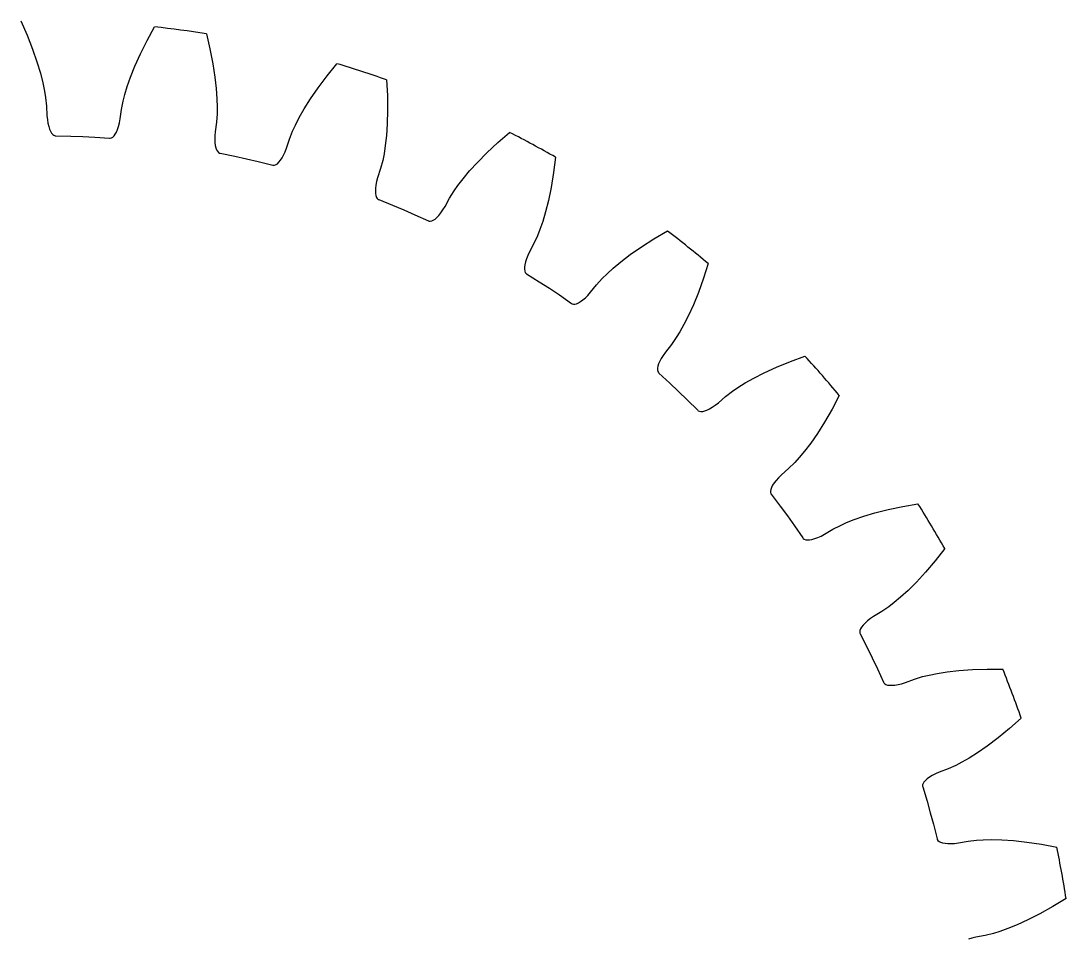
# Model space of a CAD drawing. Extents: x -18.5 to 18.5, y -18.5 to 18.5.
# Drawn here: x -0.36 to 18.28, y 2.12 to 18.5 of the extents above; entities that cross this region are included whole.
import ezdxf

# ---------------------------------------------------------------- set-up
doc = ezdxf.new("R2010")
doc.units = 0

msp = doc.modelspace()

# ---------------------------------------------------------------- linework, layer by layer
at = {"layer": 'layer0'}
for p, q in [((-0.365, 18.496), (-0.254, 18.244)), ((1.888, 18.147), (2.021, 18.389)), ((-0.254, 18.244), (-0.156, 17.994)), ((1.768, 17.908), (1.888, 18.147)), ((2.944, 18.264), (3.008, 17.996)), ((-0.156, 17.994), (-0.078, 17.767)), ((1.67, 17.689), (1.768, 17.908)), ((3.008, 17.996), (3.06, 17.733)), ((-0.078, 17.767), (-0.018, 17.567)), ((3.06, 17.733), (3.096, 17.495)), ((5.098, 17.519), (5.272, 17.733)), ((-0.018, 17.567), (0.026, 17.393)), ((1.593, 17.495), (1.67, 17.689)), ((0.026, 17.393), (0.057, 17.246)), ((1.533, 17.326), (1.593, 17.495)), ((3.096, 17.495), (3.119, 17.288)), ((4.937, 17.304), (5.098, 17.519)), ((6.158, 17.445), (6.173, 17.169)), ((0.057, 17.246), (0.077, 17.128)), ((1.459, 17.066), (1.489, 17.181)), ((1.489, 17.181), (1.533, 17.326)), ((3.119, 17.288), (3.131, 17.109)), ((4.801, 17.106), (4.937, 17.304)), ((6.173, 17.169), (6.177, 16.902)), ((0.077, 17.128), (0.093, 16.977)), ((0.093, 16.977), (0.1, 16.807)), ((1.43, 16.917), (1.459, 17.066)), ((3.131, 17.109), (3.135, 16.958)), ((4.691, 16.93), (4.801, 17.106)), ((0.1, 16.807), (0.108, 16.735)), ((1.407, 16.748), (1.43, 16.917)), ((3.134, 16.839), (3.123, 16.688)), ((3.135, 16.958), (3.134, 16.839)), ((4.602, 16.773), (4.691, 16.93)), ((6.177, 16.902), (6.17, 16.661)), ((0.108, 16.735), (0.118, 16.672)), ((0.118, 16.672), (0.132, 16.616)), ((0.132, 16.616), (0.147, 16.568)), ((1.358, 16.561), (1.377, 16.615)), ((1.377, 16.615), (1.393, 16.678)), ((1.393, 16.678), (1.407, 16.748)), ((3.123, 16.688), (3.099, 16.519)), ((4.483, 16.531), (4.533, 16.639)), ((4.533, 16.639), (4.602, 16.773)), ((6.17, 16.661), (6.156, 16.454)), ((0.147, 16.568), (0.164, 16.528)), ((0.164, 16.528), (0.183, 16.496)), ((0.183, 16.496), (0.204, 16.472)), ((0.204, 16.472), (0.225, 16.456)), ((0.225, 16.456), (0.246, 16.449)), ((0.246, 16.449), (0.257, 16.448)), ((0.257, 16.448), (0.523, 16.442)), ((0.523, 16.442), (0.738, 16.433)), ((0.738, 16.433), (0.953, 16.422)), ((0.953, 16.422), (1.218, 16.405)), ((1.229, 16.405), (1.251, 16.41)), ((1.251, 16.41), (1.274, 16.424)), ((1.274, 16.424), (1.296, 16.446)), ((1.296, 16.446), (1.318, 16.476)), ((1.318, 16.476), (1.339, 16.515)), ((1.339, 16.515), (1.358, 16.561)), ((3.094, 16.447), (3.093, 16.383)), ((3.099, 16.519), (3.094, 16.447)), ((4.427, 16.39), (4.483, 16.531)), ((6.156, 16.454), (6.136, 16.275)), ((8.144, 16.327), (8.354, 16.506)), ((1.218, 16.405), (1.229, 16.405)), ((3.093, 16.383), (3.096, 16.325)), ((3.096, 16.325), (3.103, 16.276)), ((3.103, 16.276), (3.113, 16.233)), ((3.113, 16.233), (3.126, 16.198)), ((4.349, 16.161), (4.375, 16.228)), ((4.375, 16.228), (4.427, 16.39)), ((6.136, 16.275), (6.113, 16.126)), ((7.948, 16.145), (8.144, 16.327)), ((3.126, 16.198), (3.142, 16.171)), ((3.142, 16.171), (3.16, 16.152)), ((3.16, 16.152), (3.18, 16.14)), ((3.18, 16.14), (3.19, 16.138)), ((3.19, 16.138), (3.45, 16.084)), ((3.45, 16.084), (3.66, 16.038)), ((3.66, 16.038), (3.87, 15.988)), ((4.266, 16.01), (4.294, 16.052)), ((4.294, 16.052), (4.321, 16.102)), ((4.321, 16.102), (4.349, 16.161)), ((6.113, 16.126), (6.09, 16.009)), ((7.779, 15.974), (7.948, 16.145)), ((9.174, 16.065), (9.139, 15.791)), ((3.87, 15.988), (4.128, 15.924)), ((4.128, 15.924), (4.138, 15.922)), ((4.138, 15.922), (4.161, 15.923)), ((4.161, 15.923), (4.186, 15.933)), ((4.186, 15.933), (4.212, 15.95)), ((4.212, 15.95), (4.239, 15.976)), ((4.239, 15.976), (4.266, 16.01)), ((6.052, 15.862), (5.999, 15.7)), ((6.09, 16.009), (6.052, 15.862)), ((7.638, 15.82), (7.779, 15.974)), ((5.999, 15.7), (5.981, 15.63)), ((7.431, 15.563), (7.523, 15.682)), ((7.523, 15.682), (7.638, 15.82)), ((9.139, 15.791), (9.096, 15.527)), ((5.962, 15.51), (5.959, 15.46)), ((5.969, 15.567), (5.962, 15.51)), ((5.981, 15.63), (5.969, 15.567)), ((7.363, 15.465), (7.431, 15.563)), ((9.096, 15.527), (9.046, 15.292)), ((5.959, 15.46), (5.961, 15.416)), ((5.961, 15.416), (5.968, 15.38)), ((5.968, 15.38), (5.979, 15.35)), ((5.979, 15.35), (5.993, 15.328)), ((5.993, 15.328), (6.01, 15.313)), ((6.01, 15.313), (6.02, 15.309)), ((6.02, 15.309), (6.267, 15.21)), ((7.202, 15.186), (7.283, 15.336)), ((7.283, 15.336), (7.363, 15.465)), ((9.046, 15.292), (8.995, 15.09)), ((6.267, 15.21), (6.465, 15.126)), ((6.465, 15.126), (6.663, 15.04)), ((7.127, 15.072), (7.164, 15.125)), ((7.164, 15.125), (7.202, 15.186)), ((6.663, 15.04), (6.905, 14.931)), ((6.905, 14.931), (6.915, 14.927)), ((6.915, 14.927), (6.938, 14.924)), ((6.938, 14.924), (6.964, 14.929)), ((6.964, 14.929), (6.992, 14.942)), ((6.992, 14.942), (7.023, 14.963)), ((7.023, 14.963), (7.056, 14.991)), ((7.056, 14.991), (7.091, 15.028)), ((7.091, 15.028), (7.127, 15.072)), ((8.943, 14.918), (8.894, 14.775)), ((8.995, 15.09), (8.943, 14.918)), ((8.894, 14.775), (8.851, 14.665)), ((10.928, 14.61), (11.167, 14.75)), ((8.851, 14.665), (8.787, 14.527)), ((10.703, 14.466), (10.928, 14.61)), ((8.706, 14.377), (8.676, 14.311)), ((8.787, 14.527), (8.706, 14.377)), ((10.506, 14.328), (10.703, 14.466)), ((8.635, 14.197), (8.624, 14.147)), ((8.652, 14.251), (8.635, 14.197)), ((8.676, 14.311), (8.652, 14.251)), ((10.202, 14.087), (10.34, 14.202)), ((10.34, 14.202), (10.506, 14.328)), ((8.624, 14.147), (8.618, 14.104)), ((8.618, 14.104), (8.618, 14.067)), ((8.618, 14.067), (8.623, 14.036)), ((8.623, 14.036), (8.633, 14.012)), ((8.633, 14.012), (8.648, 13.994)), ((8.648, 13.994), (8.657, 13.988)), ((8.657, 13.988), (8.882, 13.846)), ((10.006, 13.902), (10.091, 13.986)), ((10.091, 13.986), (10.202, 14.087)), ((11.895, 14.169), (11.812, 13.906)), ((8.882, 13.846), (9.062, 13.729)), ((9.904, 13.789), (10.006, 13.902)), ((11.812, 13.906), (11.722, 13.654)), ((9.062, 13.729), (9.241, 13.609)), ((9.75, 13.602), (9.798, 13.656)), ((9.798, 13.656), (9.904, 13.789)), ((11.722, 13.654), (11.631, 13.431)), ((9.241, 13.609), (9.46, 13.458)), ((9.46, 13.458), (9.469, 13.452)), ((9.469, 13.452), (9.491, 13.446)), ((9.491, 13.446), (9.517, 13.446)), ((9.517, 13.446), (9.548, 13.453)), ((9.548, 13.453), (9.582, 13.468)), ((9.582, 13.468), (9.62, 13.49)), ((9.62, 13.49), (9.66, 13.52)), ((9.66, 13.52), (9.704, 13.557)), ((9.704, 13.557), (9.75, 13.602)), ((11.631, 13.431), (11.545, 13.241)), ((11.545, 13.241), (11.463, 13.081)), ((11.463, 13.081), (11.39, 12.95)), ((11.39, 12.95), (11.327, 12.849)), ((11.24, 12.724), (11.133, 12.591)), ((11.327, 12.849), (11.24, 12.724)), ((11.092, 12.532), (11.058, 12.477)), ((11.133, 12.591), (11.092, 12.532)), ((13.362, 12.424), (13.621, 12.519)), ((10.998, 12.339), (10.992, 12.302)), ((11.011, 12.38), (10.998, 12.339)), ((11.031, 12.427), (11.011, 12.38)), ((11.058, 12.477), (11.031, 12.427)), ((12.896, 12.222), (13.114, 12.323)), ((13.114, 12.323), (13.362, 12.424)), ((10.992, 12.302), (10.991, 12.271)), ((10.991, 12.271), (10.997, 12.245)), ((10.997, 12.245), (11.008, 12.225)), ((11.008, 12.225), (11.016, 12.217)), ((11.016, 12.217), (11.212, 12.038)), ((12.554, 12.039), (12.71, 12.127)), ((12.71, 12.127), (12.896, 12.222)), ((11.212, 12.038), (11.368, 11.89)), ((12.327, 11.892), (12.426, 11.959)), ((12.426, 11.959), (12.554, 12.039)), ((11.368, 11.89), (11.523, 11.74)), ((12.079, 11.687), (12.207, 11.799)), ((12.207, 11.799), (12.327, 11.892)), ((14.234, 11.817), (14.105, 11.573)), ((11.523, 11.74), (11.711, 11.553)), ((11.874, 11.556), (11.919, 11.578)), ((11.919, 11.578), (11.969, 11.607)), ((11.969, 11.607), (12.022, 11.643)), ((12.022, 11.643), (12.079, 11.687)), ((14.105, 11.573), (13.971, 11.341)), ((11.711, 11.553), (11.719, 11.545)), ((11.719, 11.545), (11.739, 11.535)), ((11.739, 11.535), (11.765, 11.531)), ((11.765, 11.531), (11.797, 11.532)), ((11.797, 11.532), (11.833, 11.541)), ((11.833, 11.541), (11.874, 11.556)), ((13.971, 11.341), (13.843, 11.138)), ((13.843, 11.138), (13.724, 10.967)), ((13.615, 10.824), (13.519, 10.708)), ((13.724, 10.967), (13.615, 10.824)), ((13.519, 10.708), (13.439, 10.62)), ((13.331, 10.513), (13.202, 10.401)), ((13.439, 10.62), (13.331, 10.513)), ((13.073, 10.257), (13.045, 10.215)), ((13.108, 10.302), (13.073, 10.257)), ((13.151, 10.35), (13.108, 10.302)), ((13.202, 10.401), (13.151, 10.35)), ((13.012, 10.142), (13.005, 10.111)), ((13.005, 10.111), (13.006, 10.085)), ((13.006, 10.085), (13.014, 10.063)), ((13.025, 10.177), (13.012, 10.142)), ((13.045, 10.215), (13.025, 10.177)), ((13.014, 10.063), (13.02, 10.054)), ((13.02, 10.054), (13.181, 9.842)), ((15.365, 9.839), (15.638, 9.885)), ((13.181, 9.842), (13.308, 9.669)), ((14.671, 9.663), (14.871, 9.723)), ((14.871, 9.723), (15.104, 9.783)), ((15.104, 9.783), (15.365, 9.839)), ((13.308, 9.669), (13.434, 9.494)), ((14.253, 9.5), (14.361, 9.548)), ((14.361, 9.548), (14.502, 9.604)), ((14.502, 9.604), (14.671, 9.663)), ((13.434, 9.494), (13.585, 9.276)), ((13.908, 9.309), (13.972, 9.342)), ((13.972, 9.342), (14.118, 9.43)), ((14.118, 9.43), (14.253, 9.5)), ((13.585, 9.276), (13.592, 9.267)), ((13.592, 9.267), (13.61, 9.253)), ((13.61, 9.253), (13.635, 9.244)), ((13.635, 9.244), (13.666, 9.241)), ((13.666, 9.241), (13.703, 9.242)), ((13.703, 9.242), (13.746, 9.25)), ((13.746, 9.25), (13.795, 9.263)), ((13.795, 9.263), (13.849, 9.283)), ((13.849, 9.283), (13.908, 9.309)), ((16.115, 9.086), (15.945, 8.868)), ((15.945, 8.868), (15.772, 8.664)), ((15.772, 8.664), (15.609, 8.488)), ((15.609, 8.488), (15.461, 8.34)), ((15.329, 8.219), (15.214, 8.122)), ((15.461, 8.34), (15.329, 8.219)), ((15.119, 8.049), (14.994, 7.963)), ((15.214, 8.122), (15.119, 8.049)), ((14.788, 7.836), (14.737, 7.796)), ((14.847, 7.876), (14.788, 7.836)), ((14.994, 7.963), (14.847, 7.876)), ((14.613, 7.656), (14.602, 7.626)), ((14.632, 7.687), (14.613, 7.656)), ((14.659, 7.722), (14.632, 7.687)), ((14.694, 7.758), (14.659, 7.722)), ((14.737, 7.796), (14.694, 7.758)), ((14.602, 7.626), (14.598, 7.6)), ((14.598, 7.6), (14.602, 7.578)), ((14.602, 7.578), (14.606, 7.568)), ((14.606, 7.568), (14.726, 7.331)), ((14.726, 7.331), (14.821, 7.137)), ((14.821, 7.137), (14.913, 6.943)), ((14.913, 6.943), (15.023, 6.701)), ((16.161, 6.888), (16.368, 6.912)), ((16.368, 6.912), (16.608, 6.929)), ((16.608, 6.929), (16.875, 6.937)), ((16.875, 6.937), (17.151, 6.934)), ((15.415, 6.697), (15.575, 6.758)), ((15.575, 6.758), (15.72, 6.802)), ((15.72, 6.802), (15.836, 6.83)), ((15.836, 6.83), (15.983, 6.86)), ((15.983, 6.86), (16.161, 6.888)), ((15.023, 6.701), (15.028, 6.691)), ((15.028, 6.691), (15.044, 6.674)), ((15.044, 6.674), (15.067, 6.661)), ((15.067, 6.661), (15.097, 6.652)), ((15.097, 6.652), (15.133, 6.647)), ((15.133, 6.647), (15.177, 6.647)), ((15.177, 6.647), (15.227, 6.651)), ((15.227, 6.651), (15.284, 6.661)), ((15.284, 6.661), (15.346, 6.676)), ((15.346, 6.676), (15.415, 6.697)), ((17.478, 6.063), (17.272, 5.879)), ((17.272, 5.879), (17.066, 5.709)), ((17.066, 5.709), (16.874, 5.564)), ((16.702, 5.446), (16.55, 5.35)), ((16.874, 5.564), (16.702, 5.446)), ((16.419, 5.275), (16.314, 5.22)), ((16.55, 5.35), (16.419, 5.275)), ((15.892, 5.039), (15.843, 5.01)), ((15.95, 5.069), (15.892, 5.039)), ((16.015, 5.099), (15.95, 5.069)), ((16.175, 5.158), (16.015, 5.099)), ((16.314, 5.22), (16.175, 5.158)), ((15.729, 4.897), (15.72, 4.872)), ((15.72, 4.872), (15.72, 4.849)), ((15.72, 4.849), (15.723, 4.838)), ((15.745, 4.923), (15.729, 4.897)), ((15.77, 4.951), (15.745, 4.923)), ((15.803, 4.98), (15.77, 4.951)), ((15.843, 5.01), (15.803, 4.98)), ((15.723, 4.838), (15.799, 4.583)), ((15.799, 4.583), (15.857, 4.376)), ((15.857, 4.376), (15.913, 4.169)), ((15.913, 4.169), (15.978, 3.911)), ((15.978, 3.911), (15.982, 3.9)), ((15.982, 3.9), (15.994, 3.881)), ((15.994, 3.881), (16.014, 3.864)), ((16.014, 3.864), (16.042, 3.849)), ((16.042, 3.849), (16.077, 3.838)), ((16.077, 3.838), (16.12, 3.83)), ((16.12, 3.83), (16.17, 3.826)), ((16.17, 3.826), (16.227, 3.825)), ((16.227, 3.825), (16.292, 3.829)), ((16.292, 3.829), (16.363, 3.837)), ((16.363, 3.837), (16.531, 3.868)), ((16.531, 3.868), (16.682, 3.886)), ((16.682, 3.886), (16.801, 3.893)), ((16.801, 3.893), (16.951, 3.896)), ((16.951, 3.896), (17.131, 3.892)), ((17.131, 3.892), (17.339, 3.878)), ((17.339, 3.878), (17.578, 3.852)), ((17.578, 3.852), (17.843, 3.812)), ((17.843, 3.812), (18.114, 3.76)), ((18.28, 2.844), (18.044, 2.7)), ((18.044, 2.7), (17.811, 2.57)), ((17.596, 2.462), (17.406, 2.376)), ((17.811, 2.57), (17.596, 2.462)), ((17.097, 2.258), (16.984, 2.223)), ((17.239, 2.309), (17.097, 2.258)), ((17.406, 2.376), (17.239, 2.309)), ((16.598, 2.14), (16.537, 2.121)), ((16.668, 2.157), (16.598, 2.14)), ((16.836, 2.187), (16.668, 2.157)), ((16.984, 2.223), (16.836, 2.187))]:
    msp.add_line(p, q, dxfattribs=at)
for start, end in [(80.8439, 83.7275), (70.5582, 73.4418), (60.2725, 63.1561), (49.9868, 52.8704), (39.701, 42.5847), (29.4153, 32.299), (19.1296, 22.0132), (8.8439, 11.7275)]:
    msp.add_arc((0, 0), 18.5, start, end, dxfattribs=at)
at = {"layer": 'layer1'}
for p, q in [((-0.365, 18.496), (-0.254, 18.244)), ((1.888, 18.147), (2.021, 18.389)), ((-0.254, 18.244), (-0.156, 17.994)), ((1.768, 17.908), (1.888, 18.147)), ((2.944, 18.264), (3.008, 17.996)), ((-0.156, 17.994), (-0.078, 17.767)), ((1.67, 17.689), (1.768, 17.908)), ((3.008, 17.996), (3.06, 17.733)), ((-0.078, 17.767), (-0.018, 17.567)), ((3.06, 17.733), (3.096, 17.495)), ((5.098, 17.519), (5.272, 17.733)), ((-0.018, 17.567), (0.026, 17.393)), ((1.593, 17.495), (1.67, 17.689)), ((0.026, 17.393), (0.057, 17.246)), ((1.533, 17.326), (1.593, 17.495)), ((3.096, 17.495), (3.119, 17.288)), ((4.937, 17.304), (5.098, 17.519)), ((6.158, 17.445), (6.173, 17.169)), ((0.057, 17.246), (0.077, 17.128)), ((1.459, 17.066), (1.489, 17.181)), ((1.489, 17.181), (1.533, 17.326)), ((3.119, 17.288), (3.131, 17.109)), ((4.801, 17.106), (4.937, 17.304)), ((6.173, 17.169), (6.177, 16.902)), ((0.077, 17.128), (0.093, 16.977)), ((0.093, 16.977), (0.1, 16.807)), ((1.43, 16.917), (1.459, 17.066)), ((3.131, 17.109), (3.135, 16.958)), ((4.691, 16.93), (4.801, 17.106)), ((0.1, 16.807), (0.108, 16.735)), ((1.407, 16.748), (1.43, 16.917)), ((3.134, 16.839), (3.123, 16.688)), ((3.135, 16.958), (3.134, 16.839)), ((4.602, 16.773), (4.691, 16.93)), ((6.177, 16.902), (6.17, 16.661)), ((0.108, 16.735), (0.118, 16.672)), ((0.118, 16.672), (0.132, 16.616)), ((0.132, 16.616), (0.147, 16.568)), ((1.358, 16.561), (1.377, 16.615)), ((1.377, 16.615), (1.393, 16.678)), ((1.393, 16.678), (1.407, 16.748)), ((3.123, 16.688), (3.099, 16.519)), ((4.483, 16.531), (4.533, 16.639)), ((4.533, 16.639), (4.602, 16.773)), ((6.17, 16.661), (6.156, 16.454)), ((0.147, 16.568), (0.164, 16.528)), ((0.164, 16.528), (0.183, 16.496)), ((0.183, 16.496), (0.204, 16.472)), ((0.204, 16.472), (0.225, 16.456)), ((0.225, 16.456), (0.246, 16.449)), ((0.246, 16.449), (0.257, 16.448)), ((0.257, 16.448), (0.523, 16.442)), ((0.523, 16.442), (0.738, 16.433)), ((0.738, 16.433), (0.953, 16.422)), ((0.953, 16.422), (1.218, 16.405)), ((1.229, 16.405), (1.251, 16.41)), ((1.251, 16.41), (1.274, 16.424)), ((1.274, 16.424), (1.296, 16.446)), ((1.296, 16.446), (1.318, 16.476)), ((1.318, 16.476), (1.339, 16.515)), ((1.339, 16.515), (1.358, 16.561)), ((3.094, 16.447), (3.093, 16.383)), ((3.099, 16.519), (3.094, 16.447)), ((4.427, 16.39), (4.483, 16.531)), ((6.156, 16.454), (6.136, 16.275)), ((8.144, 16.327), (8.354, 16.506)), ((1.218, 16.405), (1.229, 16.405)), ((3.093, 16.383), (3.096, 16.325)), ((3.096, 16.325), (3.103, 16.276)), ((3.103, 16.276), (3.113, 16.233)), ((3.113, 16.233), (3.126, 16.198)), ((4.349, 16.161), (4.375, 16.228)), ((4.375, 16.228), (4.427, 16.39)), ((6.136, 16.275), (6.113, 16.126)), ((7.948, 16.145), (8.144, 16.327)), ((3.126, 16.198), (3.142, 16.171)), ((3.142, 16.171), (3.16, 16.152)), ((3.16, 16.152), (3.18, 16.14)), ((3.18, 16.14), (3.19, 16.138)), ((3.19, 16.138), (3.45, 16.084)), ((3.45, 16.084), (3.66, 16.038)), ((3.66, 16.038), (3.87, 15.988)), ((4.266, 16.01), (4.294, 16.052)), ((4.294, 16.052), (4.321, 16.102)), ((4.321, 16.102), (4.349, 16.161)), ((6.113, 16.126), (6.09, 16.009)), ((7.779, 15.974), (7.948, 16.145)), ((9.174, 16.065), (9.139, 15.791)), ((3.87, 15.988), (4.128, 15.924)), ((4.128, 15.924), (4.138, 15.922)), ((4.138, 15.922), (4.161, 15.923)), ((4.161, 15.923), (4.186, 15.933)), ((4.186, 15.933), (4.212, 15.95)), ((4.212, 15.95), (4.239, 15.976)), ((4.239, 15.976), (4.266, 16.01)), ((6.052, 15.862), (5.999, 15.7)), ((6.09, 16.009), (6.052, 15.862)), ((7.638, 15.82), (7.779, 15.974)), ((5.999, 15.7), (5.981, 15.63)), ((7.431, 15.563), (7.523, 15.682)), ((7.523, 15.682), (7.638, 15.82)), ((9.139, 15.791), (9.096, 15.527)), ((5.962, 15.51), (5.959, 15.46)), ((5.969, 15.567), (5.962, 15.51)), ((5.981, 15.63), (5.969, 15.567)), ((7.363, 15.465), (7.431, 15.563)), ((9.096, 15.527), (9.046, 15.292)), ((5.959, 15.46), (5.961, 15.416)), ((5.961, 15.416), (5.968, 15.38)), ((5.968, 15.38), (5.979, 15.35)), ((5.979, 15.35), (5.993, 15.328)), ((5.993, 15.328), (6.01, 15.313)), ((6.01, 15.313), (6.02, 15.309)), ((6.02, 15.309), (6.267, 15.21)), ((7.202, 15.186), (7.283, 15.336)), ((7.283, 15.336), (7.363, 15.465)), ((9.046, 15.292), (8.995, 15.09)), ((6.267, 15.21), (6.465, 15.126)), ((6.465, 15.126), (6.663, 15.04)), ((7.127, 15.072), (7.164, 15.125)), ((7.164, 15.125), (7.202, 15.186)), ((6.663, 15.04), (6.905, 14.931)), ((6.905, 14.931), (6.915, 14.927)), ((6.915, 14.927), (6.938, 14.924)), ((6.938, 14.924), (6.964, 14.929)), ((6.964, 14.929), (6.992, 14.942)), ((6.992, 14.942), (7.023, 14.963)), ((7.023, 14.963), (7.056, 14.991)), ((7.056, 14.991), (7.091, 15.028)), ((7.091, 15.028), (7.127, 15.072)), ((8.943, 14.918), (8.894, 14.775)), ((8.995, 15.09), (8.943, 14.918)), ((8.894, 14.775), (8.851, 14.665)), ((10.928, 14.61), (11.167, 14.75)), ((8.851, 14.665), (8.787, 14.527)), ((10.703, 14.466), (10.928, 14.61)), ((8.706, 14.377), (8.676, 14.311)), ((8.787, 14.527), (8.706, 14.377)), ((10.506, 14.328), (10.703, 14.466)), ((8.635, 14.197), (8.624, 14.147)), ((8.652, 14.251), (8.635, 14.197)), ((8.676, 14.311), (8.652, 14.251)), ((10.202, 14.087), (10.34, 14.202)), ((10.34, 14.202), (10.506, 14.328)), ((8.624, 14.147), (8.618, 14.104)), ((8.618, 14.104), (8.618, 14.067)), ((8.618, 14.067), (8.623, 14.036)), ((8.623, 14.036), (8.633, 14.012)), ((8.633, 14.012), (8.648, 13.994)), ((8.648, 13.994), (8.657, 13.988)), ((8.657, 13.988), (8.882, 13.846)), ((10.006, 13.902), (10.091, 13.986)), ((10.091, 13.986), (10.202, 14.087)), ((11.895, 14.169), (11.812, 13.906)), ((8.882, 13.846), (9.062, 13.729)), ((9.904, 13.789), (10.006, 13.902)), ((11.812, 13.906), (11.722, 13.654)), ((9.062, 13.729), (9.241, 13.609)), ((9.75, 13.602), (9.798, 13.656)), ((9.798, 13.656), (9.904, 13.789)), ((11.722, 13.654), (11.631, 13.431)), ((9.241, 13.609), (9.46, 13.458)), ((9.46, 13.458), (9.469, 13.452)), ((9.469, 13.452), (9.491, 13.446)), ((9.491, 13.446), (9.517, 13.446)), ((9.517, 13.446), (9.548, 13.453)), ((9.548, 13.453), (9.582, 13.468)), ((9.582, 13.468), (9.62, 13.49)), ((9.62, 13.49), (9.66, 13.52)), ((9.66, 13.52), (9.704, 13.557)), ((9.704, 13.557), (9.75, 13.602)), ((11.631, 13.431), (11.545, 13.241)), ((11.545, 13.241), (11.463, 13.081)), ((11.463, 13.081), (11.39, 12.95)), ((11.39, 12.95), (11.327, 12.849)), ((11.24, 12.724), (11.133, 12.591)), ((11.327, 12.849), (11.24, 12.724)), ((11.092, 12.532), (11.058, 12.477)), ((11.133, 12.591), (11.092, 12.532)), ((13.362, 12.424), (13.621, 12.519)), ((10.998, 12.339), (10.992, 12.302)), ((11.011, 12.38), (10.998, 12.339)), ((11.031, 12.427), (11.011, 12.38)), ((11.058, 12.477), (11.031, 12.427)), ((12.896, 12.222), (13.114, 12.323)), ((13.114, 12.323), (13.362, 12.424)), ((10.992, 12.302), (10.991, 12.271)), ((10.991, 12.271), (10.997, 12.245)), ((10.997, 12.245), (11.008, 12.225)), ((11.008, 12.225), (11.016, 12.217)), ((11.016, 12.217), (11.212, 12.038)), ((12.554, 12.039), (12.71, 12.127)), ((12.71, 12.127), (12.896, 12.222)), ((11.212, 12.038), (11.368, 11.89)), ((12.327, 11.892), (12.426, 11.959)), ((12.426, 11.959), (12.554, 12.039)), ((11.368, 11.89), (11.523, 11.74)), ((12.079, 11.687), (12.207, 11.799)), ((12.207, 11.799), (12.327, 11.892)), ((14.234, 11.817), (14.105, 11.573)), ((11.523, 11.74), (11.711, 11.553)), ((11.874, 11.556), (11.919, 11.578)), ((11.919, 11.578), (11.969, 11.607)), ((11.969, 11.607), (12.022, 11.643)), ((12.022, 11.643), (12.079, 11.687)), ((14.105, 11.573), (13.971, 11.341)), ((11.711, 11.553), (11.719, 11.545)), ((11.719, 11.545), (11.739, 11.535)), ((11.739, 11.535), (11.765, 11.531)), ((11.765, 11.531), (11.797, 11.532)), ((11.797, 11.532), (11.833, 11.541)), ((11.833, 11.541), (11.874, 11.556)), ((13.971, 11.341), (13.843, 11.138)), ((13.843, 11.138), (13.724, 10.967)), ((13.615, 10.824), (13.519, 10.708)), ((13.724, 10.967), (13.615, 10.824)), ((13.519, 10.708), (13.439, 10.62)), ((13.331, 10.513), (13.202, 10.401)), ((13.439, 10.62), (13.331, 10.513)), ((13.073, 10.257), (13.045, 10.215)), ((13.108, 10.302), (13.073, 10.257)), ((13.151, 10.35), (13.108, 10.302)), ((13.202, 10.401), (13.151, 10.35)), ((13.012, 10.142), (13.005, 10.111)), ((13.005, 10.111), (13.006, 10.085)), ((13.006, 10.085), (13.014, 10.063)), ((13.025, 10.177), (13.012, 10.142)), ((13.045, 10.215), (13.025, 10.177)), ((13.014, 10.063), (13.02, 10.054)), ((13.02, 10.054), (13.181, 9.842)), ((15.365, 9.839), (15.638, 9.885)), ((13.181, 9.842), (13.308, 9.669)), ((14.671, 9.663), (14.871, 9.723)), ((14.871, 9.723), (15.104, 9.783)), ((15.104, 9.783), (15.365, 9.839)), ((13.308, 9.669), (13.434, 9.494)), ((14.253, 9.5), (14.361, 9.548)), ((14.361, 9.548), (14.502, 9.604)), ((14.502, 9.604), (14.671, 9.663)), ((13.434, 9.494), (13.585, 9.276)), ((13.908, 9.309), (13.972, 9.342)), ((13.972, 9.342), (14.118, 9.43)), ((14.118, 9.43), (14.253, 9.5)), ((13.585, 9.276), (13.592, 9.267)), ((13.592, 9.267), (13.61, 9.253)), ((13.61, 9.253), (13.635, 9.244)), ((13.635, 9.244), (13.666, 9.241)), ((13.666, 9.241), (13.703, 9.242)), ((13.703, 9.242), (13.746, 9.25)), ((13.746, 9.25), (13.795, 9.263)), ((13.795, 9.263), (13.849, 9.283)), ((13.849, 9.283), (13.908, 9.309)), ((16.115, 9.086), (15.945, 8.868)), ((15.945, 8.868), (15.772, 8.664)), ((15.772, 8.664), (15.609, 8.488)), ((15.609, 8.488), (15.461, 8.34)), ((15.329, 8.219), (15.214, 8.122)), ((15.461, 8.34), (15.329, 8.219)), ((15.119, 8.049), (14.994, 7.963)), ((15.214, 8.122), (15.119, 8.049)), ((14.788, 7.836), (14.737, 7.796)), ((14.847, 7.876), (14.788, 7.836)), ((14.994, 7.963), (14.847, 7.876)), ((14.613, 7.656), (14.602, 7.626)), ((14.632, 7.687), (14.613, 7.656)), ((14.659, 7.722), (14.632, 7.687)), ((14.694, 7.758), (14.659, 7.722)), ((14.737, 7.796), (14.694, 7.758)), ((14.602, 7.626), (14.598, 7.6)), ((14.598, 7.6), (14.602, 7.578)), ((14.602, 7.578), (14.606, 7.568)), ((14.606, 7.568), (14.726, 7.331)), ((14.726, 7.331), (14.821, 7.137)), ((14.821, 7.137), (14.913, 6.943)), ((14.913, 6.943), (15.023, 6.701)), ((16.161, 6.888), (16.368, 6.912)), ((16.368, 6.912), (16.608, 6.929)), ((16.608, 6.929), (16.875, 6.937)), ((16.875, 6.937), (17.151, 6.934)), ((15.415, 6.697), (15.575, 6.758)), ((15.575, 6.758), (15.72, 6.802)), ((15.72, 6.802), (15.836, 6.83)), ((15.836, 6.83), (15.983, 6.86)), ((15.983, 6.86), (16.161, 6.888)), ((15.023, 6.701), (15.028, 6.691)), ((15.028, 6.691), (15.044, 6.674)), ((15.044, 6.674), (15.067, 6.661)), ((15.067, 6.661), (15.097, 6.652)), ((15.097, 6.652), (15.133, 6.647)), ((15.133, 6.647), (15.177, 6.647)), ((15.177, 6.647), (15.227, 6.651)), ((15.227, 6.651), (15.284, 6.661)), ((15.284, 6.661), (15.346, 6.676)), ((15.346, 6.676), (15.415, 6.697)), ((17.478, 6.063), (17.272, 5.879)), ((17.272, 5.879), (17.066, 5.709)), ((17.066, 5.709), (16.874, 5.564)), ((16.702, 5.446), (16.55, 5.35)), ((16.874, 5.564), (16.702, 5.446)), ((16.419, 5.275), (16.314, 5.22)), ((16.55, 5.35), (16.419, 5.275)), ((15.892, 5.039), (15.843, 5.01)), ((15.95, 5.069), (15.892, 5.039)), ((16.015, 5.099), (15.95, 5.069)), ((16.175, 5.158), (16.015, 5.099)), ((16.314, 5.22), (16.175, 5.158)), ((15.729, 4.897), (15.72, 4.872)), ((15.72, 4.872), (15.72, 4.849)), ((15.72, 4.849), (15.723, 4.838)), ((15.745, 4.923), (15.729, 4.897)), ((15.77, 4.951), (15.745, 4.923)), ((15.803, 4.98), (15.77, 4.951)), ((15.843, 5.01), (15.803, 4.98)), ((15.723, 4.838), (15.799, 4.583)), ((15.799, 4.583), (15.857, 4.376)), ((15.857, 4.376), (15.913, 4.169)), ((15.913, 4.169), (15.978, 3.911)), ((15.978, 3.911), (15.982, 3.9)), ((15.982, 3.9), (15.994, 3.881)), ((15.994, 3.881), (16.014, 3.864)), ((16.014, 3.864), (16.042, 3.849)), ((16.042, 3.849), (16.077, 3.838)), ((16.077, 3.838), (16.12, 3.83)), ((16.12, 3.83), (16.17, 3.826)), ((16.17, 3.826), (16.227, 3.825)), ((16.227, 3.825), (16.292, 3.829)), ((16.292, 3.829), (16.363, 3.837)), ((16.363, 3.837), (16.531, 3.868)), ((16.531, 3.868), (16.682, 3.886)), ((16.682, 3.886), (16.801, 3.893)), ((16.801, 3.893), (16.951, 3.896)), ((16.951, 3.896), (17.131, 3.892)), ((17.131, 3.892), (17.339, 3.878)), ((17.339, 3.878), (17.578, 3.852)), ((17.578, 3.852), (17.843, 3.812)), ((17.843, 3.812), (18.114, 3.76)), ((18.28, 2.844), (18.044, 2.7)), ((18.044, 2.7), (17.811, 2.57)), ((17.596, 2.462), (17.406, 2.376)), ((17.811, 2.57), (17.596, 2.462)), ((17.097, 2.258), (16.984, 2.223)), ((17.239, 2.309), (17.097, 2.258)), ((17.406, 2.376), (17.239, 2.309)), ((16.598, 2.14), (16.537, 2.121)), ((16.668, 2.157), (16.598, 2.14)), ((16.836, 2.187), (16.668, 2.157)), ((16.984, 2.223), (16.836, 2.187))]:
    msp.add_line(p, q, dxfattribs=at)
for start, end in [(80.8439, 83.7275), (70.5582, 73.4418), (60.2725, 63.1561), (49.9868, 52.8704), (39.701, 42.5847), (29.4153, 32.299), (19.1296, 22.0132), (8.8439, 11.7275)]:
    msp.add_arc((0, 0), 18.5, start, end, dxfattribs=at)

doc.saveas('drawing.dxf')
